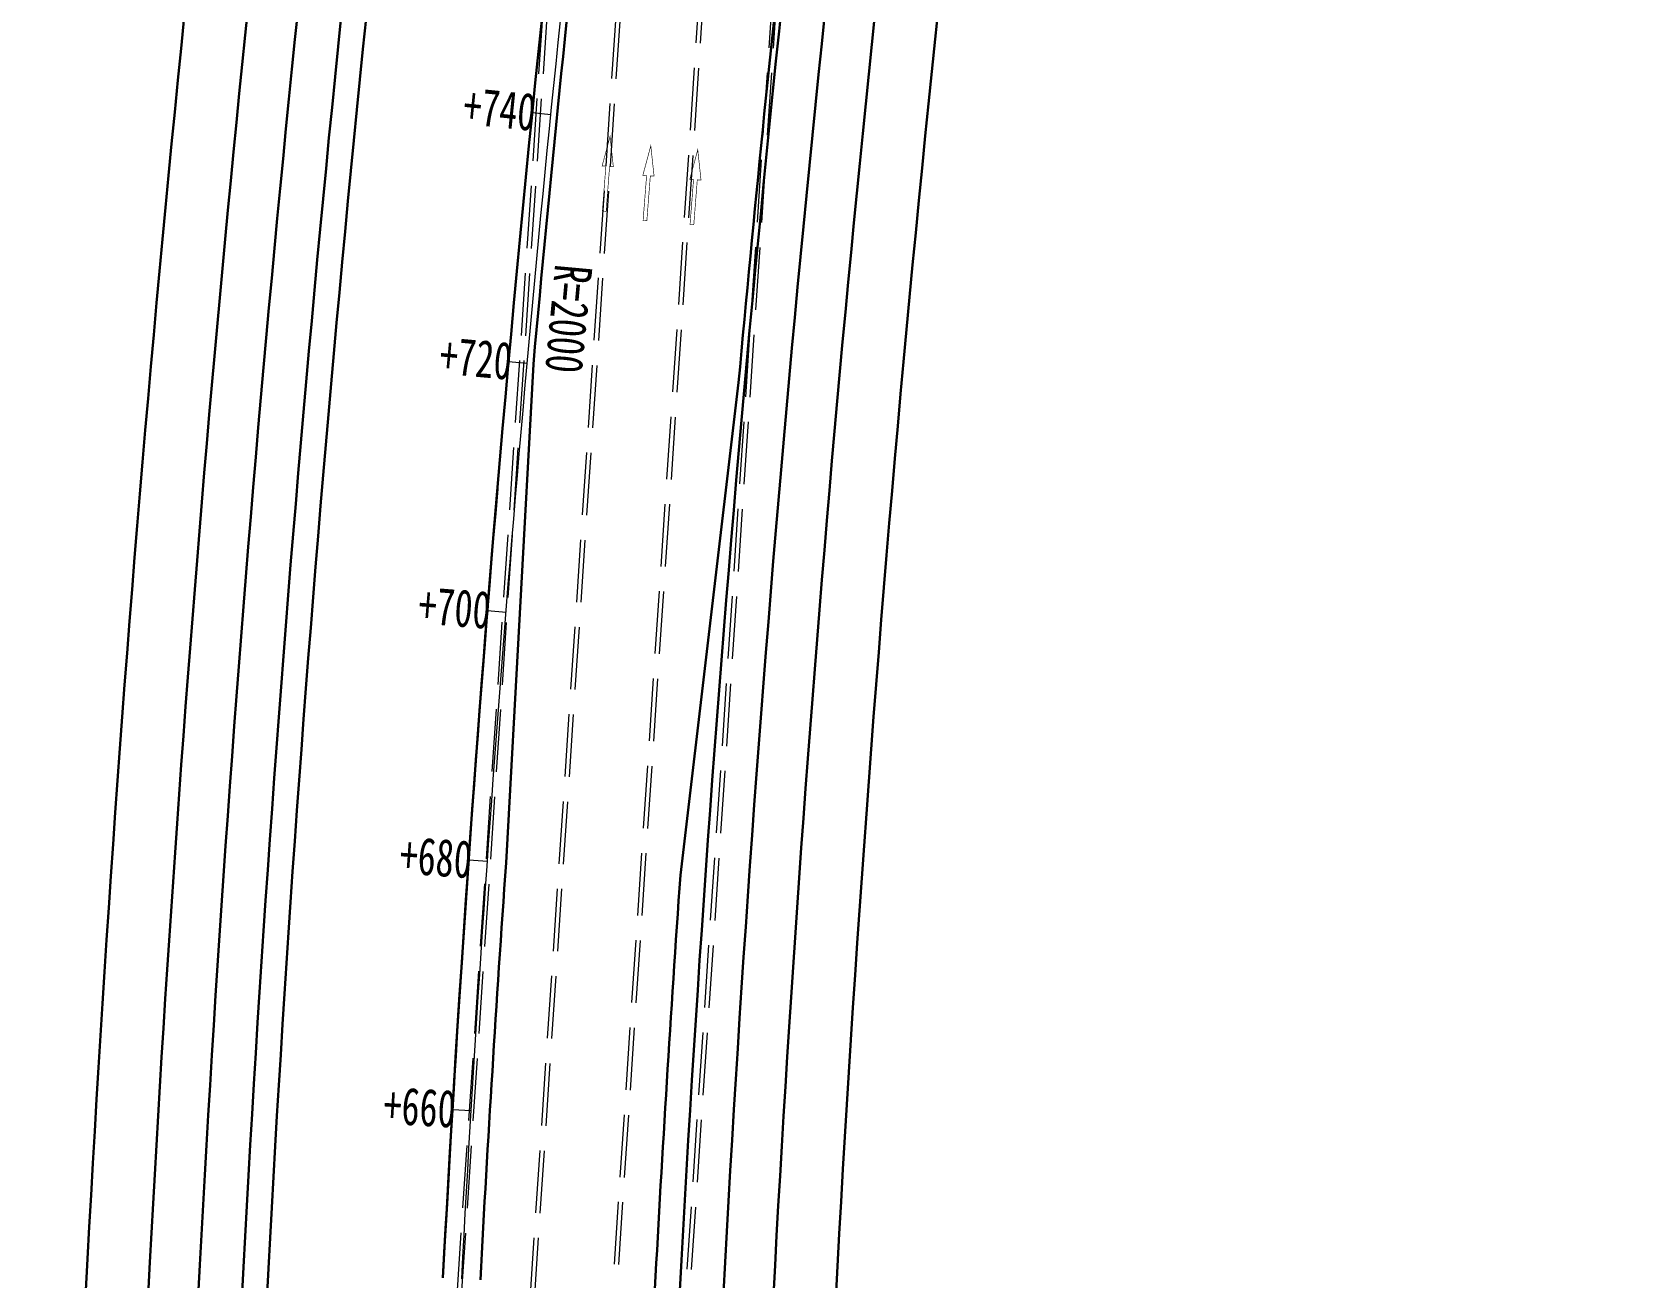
# Model space of a CAD drawing. Extents: x 0 to 531375, y 0 to 4335249.
# Drawn here: x 498058.3 to 498187.4, y 4328215.9 to 4328315.6 of the extents above; entities that cross this region are included whole.
import ezdxf

# ---------------------------------------------------------------- set-up
doc = ezdxf.new("R2010")
doc.units = 0
doc.linetypes.add('DASH', pattern=[0.35, 0.25, -0.1])
doc.linetypes.add('DASHED', pattern=[19.049999999999997, 12.7, -6.349999999999999])
doc.layers.get('0').update_dxf_attribs({"lineweight": 15})
for name, color, linetype, lineweight in [('1_道路中线', 7, 'Continuous', 15), ('地铁', 4, 'Continuous', 15), ('标线-z', 7, 'Continuous', 15), ('道路中线_K', 7, 'Continuous', 15), ('道路偏置线', 3, 'Continuous', 30)]:
    doc.layers.add(name, color=color, linetype=linetype, lineweight=lineweight)
doc.layers.get('标线-z').off()
doc.styles.add('EICAD', font='仿宋_GB2312.TTF', dxfattribs={"width": 0.7070000000000001, "height": 3})

# ---------------------------------------------------------------- blocks, each defined once
blk = doc.blocks.new('A$C7CA21273')
blk.add_hatch(color=256).paths.add_polyline_path([(30.12501207890432, 2.40061706578288), (18.12500733816136, 4.650617954672356), (18.12500733816136, 3.150617362079713), (0.125000227047849, 3.150617362080851), (0.125000227047849, 1.650616769487129), (18.12500733816136, 1.650616769487129), (18.12500733816136, 0.1506161768945448)])
at = {"layer": '道路中线_K', "color": 0, "linetype": 'ByBlock', "const_width": 0.25}
blk.add_lwpolyline([(18.12500733816136, 1.650616769487129), (18.12500733816136, 0.1506161768945446), (30.12501207890432, 2.40061706578288), (18.12500733816136, 4.650617954672356), (18.12500733816136, 3.150617362079713), (0.125000227047849, 3.150617362080851), (0.125000227047849, 1.650616769487129)], close=True, dxfattribs=at)
blk = doc.blocks.new('天津2000地铁')
at = {"layer": '地铁', "linetype": 'DASH', "ltscale": 20}
for p, q in [((81.44127072475385, 865.5156853972003), (104.0548427069443, 1202.941504590213)), ((81.79048728087218, 865.4922803360968), (104.4040593497921, 1202.918100821785)), ((87.2781760203652, 865.1244865087791), (109.8917494514026, 1202.550327319652)), ((87.62739257648356, 865.1010814467445), (110.2409660942503, 1202.526923552155)), ((79.5226872697822, 651.4661524081603), (113.7892228079727, 1162.753523854539)), ((79.87190386129078, 651.4427478741854), (114.1384393994813, 1162.730119320564)), ((85.3595931563177, 651.0749623375012), (119.6261286945664, 1162.36233378388)), ((85.7088097477681, 651.0515578035265), (119.9753452860168, 1162.338929249905))]:
    blk.add_line(p, q, dxfattribs=at)

msp = doc.modelspace()

# ---------------------------------------------------------------- linework, layer by layer
at = {"layer": '1_道路中线', "color": 2, "flags": 128}
msp.add_lwpolyline([(498092.676991773, 4328215.860375674), (498092.7703042346, 4328217.599826314), (498092.8651316801, 4328219.33919502), (498092.9614740376, 4328221.078480474), (498093.0593312342, 4328222.817681357), (498093.1587031953, 4328224.556796349), (498093.259589846, 4328226.29582413), (498093.3619911092, 4328228.034763383), (498093.4659069077, 4328229.773612786), (498093.5713371624, 4328231.512371022), (498093.6782817934, 4328233.251036772), (498093.7867407196, 4328234.989608715), (498093.8967138586, 4328236.728085534), (498094.0082011272, 4328238.466465909), (498094.1212024408, 4328240.204748523), (498094.2357177134, 4328241.942932055), (498094.3517468584, 4328243.681015189), (498094.4692897876, 4328245.418996605), (498094.5883464121, 4328247.156874985), (498094.7089166411, 4328248.894649008), (498094.8310003837, 4328250.632317361), (498094.9545975469, 4328252.369878721), (498095.0797080371, 4328254.107331773), (498095.2063317593, 4328255.844675198), (498095.3344686176, 4328257.581907677), (498095.4641185146, 4328259.319027893), (498095.5952813521, 4328261.056034529), (498095.7279570304, 4328262.792926266), (498095.862145449, 4328264.529701787), (498095.9978465063, 4328266.266359773), (498096.1350600992, 4328268.00289891), (498096.2737861233, 4328269.739317878), (498096.4140244738, 4328271.475615359), (498096.555775044, 4328273.211790039), (498096.6990377267, 4328274.947840598), (498096.8438124129, 4328276.683765722), (498096.9900989929, 4328278.419564092), (498097.1378973559, 4328280.155234389), (498097.2872073895, 4328281.8907753), (498097.4380289805, 4328283.626185508), (498097.5903620146, 4328285.361463695), (498097.7442063761, 4328287.096608547), (498097.8995619484, 4328288.831618745), (498098.0564286138, 4328290.566492974), (498098.214806253, 4328292.301229918), (498098.3746947458, 4328294.03582826), (498098.5360939712, 4328295.770286686), (498098.6990038067, 4328297.50460388), (498098.8634241287, 4328299.238778525), (498099.0293548123, 4328300.972809306), (498099.1967957319, 4328302.706694908), (498099.3657467601, 4328304.440434015), (498099.5362077692, 4328306.174025312), (498099.7081786295, 4328307.907467484), (498099.8816592108, 4328309.640759217), (498100.0566493814, 4328311.373899193), (498100.2331490085, 4328313.106886103), (498100.4111579583, 4328314.839718625), (498100.5906760957, 4328316.572395451)], dxfattribs=at)
at = {"layer": '1_道路中线', "color": 3, "linetype": 'Continuous', "extrusion": (-0.09972248785426233, -0.995015289036383, 0), "elevation": -4356405.423412863}
msp.add_lwpolyline([(63987.19204675826, 0), (63985.6920467583, 0)], dxfattribs=at)
at = {"layer": '1_道路中线', "color": 3, "extrusion": (1, 0, 0), "elevation": 498096.797750494}
msp.add_lwpolyline([(4328293.306516695, 0), (4328293.306516695, 0)], dxfattribs=at)
at = {"layer": '1_道路中线', "color": 3, "linetype": 'Continuous', "extrusion": (-0.08976751503922412, -0.9959627469156078, 0), "elevation": -4355527.744069089}
msp.add_lwpolyline([(107547.2194717918, 0), (107545.7194717918, 0)], dxfattribs=at)
at = {"layer": '1_道路中线', "color": 3, "linetype": 'Continuous'}
for points in [[(498096.2306728085, 4328269.201709201), (498094.7354568944, 4328269.321414547)], [(498094.7343083364, 4328249.25784899), (498093.2379701489, 4328249.362596443)]]:
    msp.add_lwpolyline(points, dxfattribs=at)
at = {"layer": '1_道路中线', "color": 3, "linetype": 'Continuous', "extrusion": (-0.0598527217896563, -0.9982072188149964, 0), "elevation": -4350281.979906294}
msp.add_lwpolyline([(238144.1607748289, 0), (238142.6607748289, 0)], dxfattribs=at)
at = {"layer": '道路偏置线', "color": 1}
msp.add_line((498063.8745618988, 4328145.061203845), (498067.7123402359, 4328217.188892111), dxfattribs=at)
at = {"layer": '道路偏置线', "color": 5}
msp.add_line((498067.8449243603, 4328144.397851204), (498071.7066900233, 4328216.976360288), dxfattribs=at)
at = {"layer": '道路偏置线', "color": 1}
for points in [[(498187.4226768218, 4328381.361865164, 0.0235442657470856), (498152.2492022912, 4328384.310723345, 0.3869116400229334), (498131.6886209055, 4328366.930017151, 0.0193798932277464), (498117.6417125996, 4328214.532244758)], [(498081.2380090902, 4328366.684427058, 0.0185379811994226), (498067.712340349, 4328217.188894273)]]:
    msp.add_lwpolyline(points, format="xyb", dxfattribs=at)
at = {"layer": '道路偏置线', "color": 3}
for points in [[(498077.9941702976, 4328380.387295576, 0.0201617717317258), (498062.7193378829, 4328217.454562494)], [(498138.4206208136, 4328379.43883234, 0.0210657891782666), (498122.6346498126, 4328214.266579579)]]:
    msp.add_lwpolyline(points, format="xyb", dxfattribs=at)
at = {"layer": '道路偏置线'}
for points in [[(498106.264951771, 4328376.77434053, 0.0201855790198464), (498091.1791453066, 4328215.940269)], [(498108.2478525208, 4328376.513302988, 0.0110014156026285), (498098.4244020983, 4328289.084723)], [(498089.6097916616, 4328372.915129828, 0.0194358462831433), (498075.2017461867, 4328216.790396846)], [(498091.5926834919, 4328372.654093453, 0.0194358462831433), (498077.1989210767, 4328216.684130866)], [(498124.3103986916, 4328368.346993257, 0.0194358462831433), (498110.1523067619, 4328214.930742184)], [(498123.814675734, 4328368.412252352, 0.0102511427162583), (498114.8577874223, 4328287.603559001)], [(498095.5416748335, 4328279.090643331, 0.0079071694106049), (498091.1791453067, 4328215.940269001)], [(498096.2306704512, 4328249.153099862, 0.0041826435220503), (498094.1749076419, 4328215.780870032)], [(498110.1964935338, 4328248.175456971, 0.0041826434934642), (498108.1551318719, 4328215.037008165)]]:
    msp.add_lwpolyline(points, format="xyb", dxfattribs=at)
at = {"layer": '道路偏置线', "color": 5}
msp.add_lwpolyline([(498085.6874095876, 4328369.912939847, 0.01900416153875), (498071.706690129, 4328216.976362312)], format="xyb", dxfattribs=at)
at = {"layer": '道路偏置线'}
for points in [[(498096.2306704512, 4328249.153099862), (498098.4244020983, 4328289.084723)], [(498110.1964935338, 4328248.175456971), (498114.8577874223, 4328287.603559001)], [(498075.2017460873, 4328216.790394942), (498071.3509123152, 4328144.417341216)], [(498077.1989209809, 4328216.684129031), (498073.3480872089, 4328144.311075305)]]:
    msp.add_lwpolyline(points, dxfattribs=at)
at = {"layer": '道路偏置线', "color": 3}
msp.add_lwpolyline([(498062.7193378829, 4328217.454562454), (498058.28750945, 4328134.162264781)], dxfattribs=at)
at = {"layer": '道路偏置线', "color": 5}
msp.add_arc((500089.85317126, 4328109.594522004), 1979.001256538367, 172.4220522888944, 176.9542696763369, dxfattribs=at)

# ---------------------------------------------------------------- block references
at = {"layer": '地铁', "color": 1}
msp.add_blockref('天津2000地铁', (498003.3843082828, 4327237.285216006), dxfattribs=at)
at = {"layer": '标线-z', "linetype": 'DASHED', "lineweight": 30, "xscale": 0.2000000000488683, "yscale": 0.2000000000488683, "zscale": 0.2000000000488683, "rotation": 85.55199741746101}
for p in [(498104.5729422076, 4328301.262212149), (498107.8342030596, 4328300.512145938), (498111.5938508017, 4328300.195196048)]:
    msp.add_blockref('A$C7CA21273', p, dxfattribs=at)

# ---------------------------------------------------------------- texts
at = {"layer": '1_道路中线', "color": 3, "linetype": 'Continuous', "char_height": 3, "attachment_point": 1, "style": 'EICAD'}
for s, insert, width, rotation in [('\\f仿宋_GB2312|b0|i0|c134|p49;\\W0.7070000000;\\T1.0000000000;\\o\\l+740', (498092.9985400956, 4328311.304200625), 7.073821621621621, 354.276809660767), ('\\f仿宋_GB2312|b0|i0|c134|p49;\\W0.7070000000;\\T1.0000000000;\\o\\l+720', (498091.0813193315, 4328291.325914524), 7.257259459459458, 354.84976745589785), ('\\f仿宋_GB2312|b0|i0|c134|p49;\\W0.7070000000;\\T1.0000000000;\\o\\l+700', (498089.3639739591, 4328271.329455435), 7.073821621621621, 355.4227252510286), ('\\f仿宋_GB2312|b0|i0|c134|p49;\\W0.7070000000;\\T1.0000000000;\\o\\l+680', (498087.8466757114, 4328251.316822996), 7.073821621621621, 355.99568304615946), ('\\f仿宋_GB2312|b0|i0|c134|p49;\\W0.7070000000;\\T1.0000000000;\\o\\l+660', (498086.5295763167, 4328231.29001845), 7.073821621621621, 356.56864084129023)]:
    msp.add_mtext(s, dxfattribs=dict(at, insert=insert, width=width, rotation=rotation))
at = {"layer": '1_道路中线', "color": 3, "insert": (498103.1544027743, 4328296.865433488), "char_height": 3, "width": 9.974432432432431, "attachment_point": 1, "rotation": 264.7335806851514, "style": 'EICAD'}
msp.add_mtext('\\f仿宋_GB2312|b0|i0|c134|p49;\\W0.7070000000;\\T1.0000000000;\\o\\lR=2000', dxfattribs=at)

doc.saveas('drawing.dxf')
